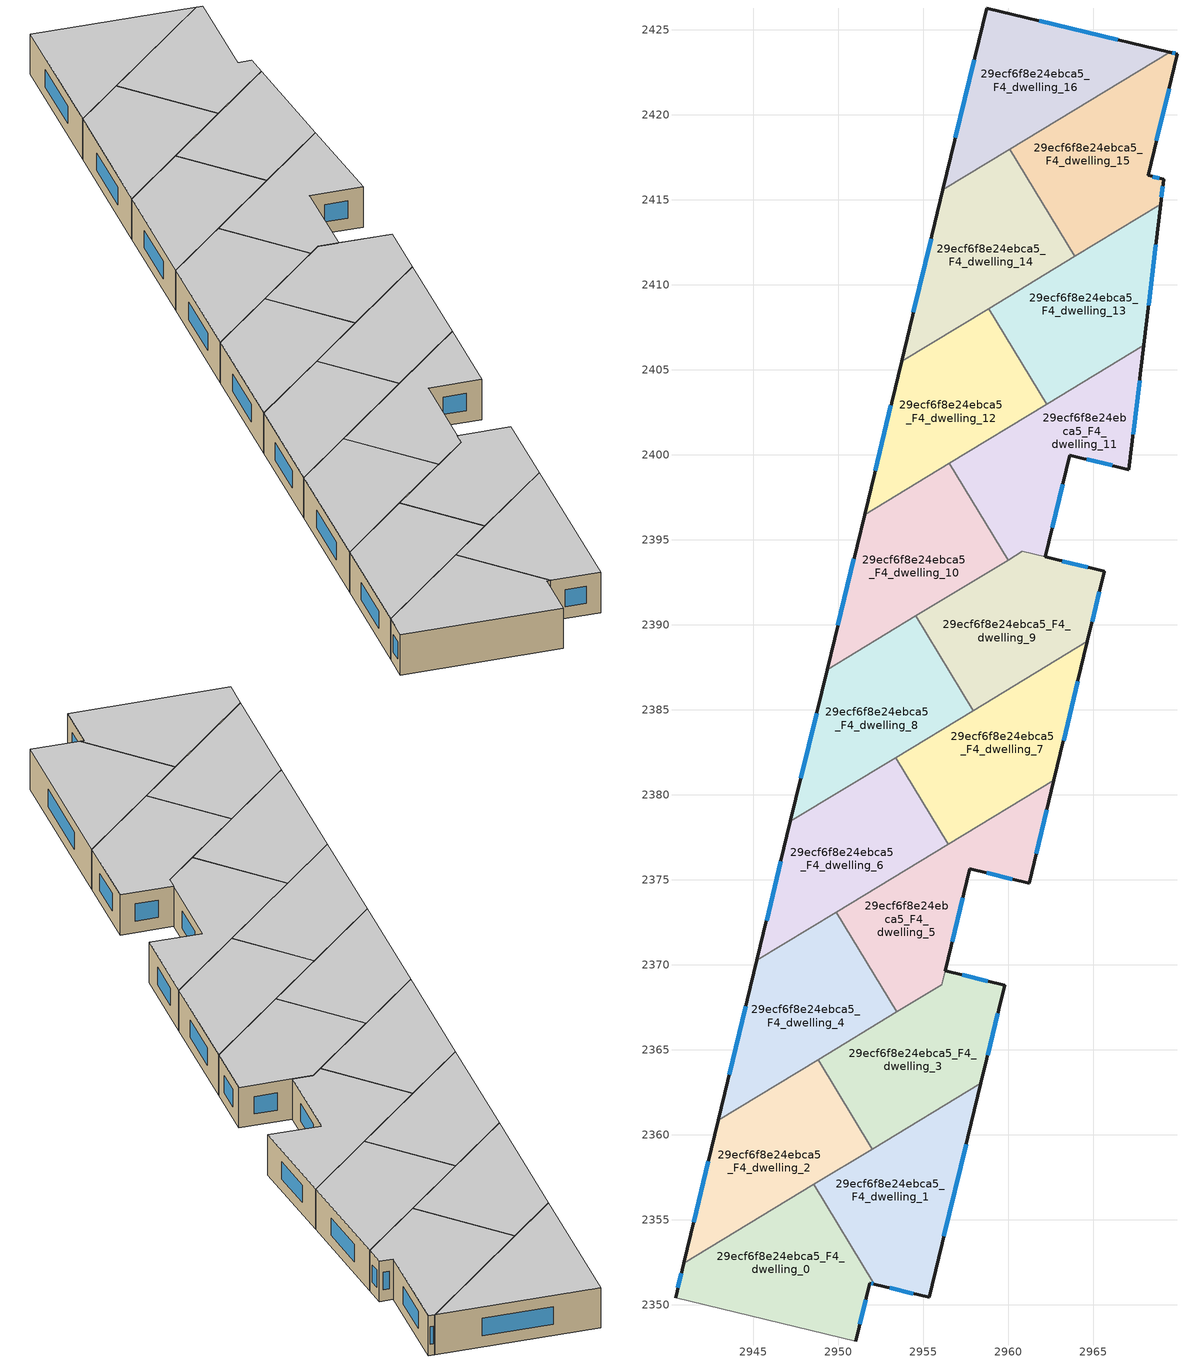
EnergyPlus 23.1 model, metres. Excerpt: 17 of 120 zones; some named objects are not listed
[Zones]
29ecf6f8e24ebca5_F4_dwelling_0
 floor to 29ecf6f8e24ebca5_F3_dwelling_0 (EU_floor_Construction): 2948.57,2357.09 2952.12,2351.22 2951.87,2351.29 2951.03,2347.88 2940.43,2350.44 2940.92,2352.45 z12
 wall outside (EU_wall_Construction): 2951.03,2347.88 2951.87,2351.29 2952.12,2351.22 / 2940.92,2352.45 2940.43,2350.44 z12:15
 wall to 29ecf6f8e24ebca5_F4_dwelling_1 (EU_wall_Construction): 2952.12,2351.22 2948.57,2357.09 z12:15
 wall adiabatic (EU_wall_Construction): 2940.43,2350.44 2951.03,2347.88 z12:15
 wall to 29ecf6f8e24ebca5_F4_dwelling_2 (EU_wall_Construction): 2948.57,2357.09 2940.92,2352.45 z12:15
 window (EU_Window_Construction): 2951.94,2351.27 2952.05,2351.24 / 2951.27,2348.85 2951.63,2350.31 / 2940.78,2351.87 2940.57,2351.01 z12.86:14.14
 ceiling to 29ecf6f8e24ebca5_F5_dwelling_0 (EU_floor_Construction): 2951.03,2347.88 2951.87,2351.29 2952.12,2351.22 2948.57,2357.09 2940.92,2352.45 2940.43,2350.44 z15
29ecf6f8e24ebca5_F4_dwelling_1
 floor to 29ecf6f8e24ebca5_F3_dwelling_1 (EU_floor_Construction): 2958.39,2363.04 2955.35,2350.44 2952.12,2351.22 2948.57,2357.09 z12
 wall outside (EU_wall_Construction): 2952.12,2351.22 2955.35,2350.44 2958.39,2363.04 z12:15
 wall to 29ecf6f8e24ebca5_F4_dwelling_3 (EU_wall_Construction): 2958.39,2363.04 2952,2359.17 z12:15
 wall to 29ecf6f8e24ebca5_F4_dwelling_2 (EU_wall_Construction): 2952,2359.17 2948.57,2357.09 z12:15
 window (EU_Window_Construction): 2953.04,2351 2954.42,2350.66 / 2956.22,2354.04 2957.52,2359.44 z12.86:14.14
 ceiling to 29ecf6f8e24ebca5_F5_dwelling_1 (EU_floor_Construction): 2955.35,2350.44 2958.39,2363.04 2948.57,2357.09 2952.12,2351.22 z15
29ecf6f8e24ebca5_F4_dwelling_10
 floor to 29ecf6f8e24ebca5_F3_dwelling_10 (EU_floor_Construction): 2956.54,2399.51 2959.99,2393.81 2949.34,2387.36 2951.55,2396.49 z12
 wall outside (EU_wall_Construction): 2951.55,2396.49 2949.34,2387.36 z12:15
 wall to 29ecf6f8e24ebca5_F4_dwelling_11 (EU_wall_Construction): 2959.99,2393.81 2956.54,2399.51 z12:15
 wall to 29ecf6f8e24ebca5_F4_dwelling_9 (EU_wall_Construction): 2954.57,2390.53 2959.99,2393.81 z12:15
 wall to 29ecf6f8e24ebca5_F4_dwelling_12 (EU_wall_Construction): 2956.54,2399.51 2951.55,2396.49 z12:15
 wall to 29ecf6f8e24ebca5_F4_dwelling_8 (EU_wall_Construction): 2949.34,2387.36 2954.57,2390.53 z12:15
 window (EU_Window_Construction): 2950.92,2393.88 2949.97,2389.97 z12.86:14.14
 ceiling to 29ecf6f8e24ebca5_F5_dwelling_10 (EU_floor_Construction): 2959.99,2393.81 2956.54,2399.51 2951.55,2396.49 2949.34,2387.36 z15
29ecf6f8e24ebca5_F4_dwelling_11
 floor to 29ecf6f8e24ebca5_F3_dwelling_11 (EU_floor_Construction): 2967.97,2406.44 2967.1,2399.13 2963.61,2399.98 2962.17,2394 2960.83,2394.32 2959.99,2393.81 2956.54,2399.51 z12
 wall outside (EU_wall_Construction): 2962.17,2394 2963.61,2399.98 2967.1,2399.13 2967.97,2406.44 z12:15
 wall to 29ecf6f8e24ebca5_F4_dwelling_9 (EU_wall_Construction): 2960.83,2394.32 2962.17,2394 / 2959.99,2393.81 2960.82,2394.32 z12:15
 wall to 29ecf6f8e24ebca5_F4_dwelling_13 (EU_wall_Construction): 2967.97,2406.44 2962.26,2402.98 z12:15
 wall to 29ecf6f8e24ebca5_F4_dwelling_12 (EU_wall_Construction): 2962.26,2402.98 2956.54,2399.51 z12:15
 window (EU_Window_Construction): 2967.35,2401.22 2967.72,2404.36 / 2964.61,2399.74 2966.1,2399.38 / 2962.58,2395.71 2963.2,2398.27 z12.86:14.14
 ceiling to 29ecf6f8e24ebca5_F5_dwelling_11 (EU_floor_Construction): 2967.1,2399.13 2967.97,2406.44 2956.54,2399.51 2959.99,2393.81 2960.83,2394.32 2962.17,2394 2963.61,2399.98 z15
29ecf6f8e24ebca5_F4_dwelling_12
 floor to 29ecf6f8e24ebca5_F3_dwelling_12 (EU_floor_Construction): 2958.85,2408.6 2962.26,2402.98 2951.55,2396.49 2953.72,2405.5 z12
 wall outside (EU_wall_Construction): 2953.72,2405.5 2951.55,2396.49 z12:15
 wall to 29ecf6f8e24ebca5_F4_dwelling_13 (EU_wall_Construction): 2962.26,2402.98 2958.85,2408.6 z12:15
 wall to 29ecf6f8e24ebca5_F4_dwelling_14 (EU_wall_Construction): 2958.85,2408.6 2953.72,2405.5 z12:15
 window (EU_Window_Construction): 2953.1,2402.92 2952.17,2399.06 z12.86:14.14
 ceiling to 29ecf6f8e24ebca5_F5_dwelling_12 (EU_floor_Construction): 2962.26,2402.98 2958.85,2408.6 2953.72,2405.5 2951.55,2396.49 z15
29ecf6f8e24ebca5_F4_dwelling_13
 floor to 29ecf6f8e24ebca5_F3_dwelling_13 (EU_floor_Construction): 2968.96,2414.74 2967.97,2406.44 2962.26,2402.98 2958.85,2408.6 z12
 wall outside (EU_wall_Construction): 2967.97,2406.44 2968.96,2414.74 z12:15
 wall to 29ecf6f8e24ebca5_F4_dwelling_15 (EU_wall_Construction): 2968.96,2414.74 2963.92,2411.68 z12:15
 wall to 29ecf6f8e24ebca5_F4_dwelling_14 (EU_wall_Construction): 2963.92,2411.68 2958.85,2408.6 z12:15
 window (EU_Window_Construction): 2968.25,2408.81 2968.68,2412.37 z12.86:14.14
 ceiling to 29ecf6f8e24ebca5_F5_dwelling_13 (EU_floor_Construction): 2967.97,2406.44 2968.96,2414.74 2958.85,2408.6 2962.26,2402.98 z15
29ecf6f8e24ebca5_F4_dwelling_14
 floor to 29ecf6f8e24ebca5_F3_dwelling_14 (EU_floor_Construction): 2960.1,2417.98 2963.92,2411.68 2953.72,2405.5 2956.16,2415.59 z12
 wall outside (EU_wall_Construction): 2956.16,2415.59 2953.72,2405.5 z12:15
 wall to 29ecf6f8e24ebca5_F4_dwelling_15 (EU_wall_Construction): 2963.92,2411.68 2960.1,2417.98 z12:15
 wall to 29ecf6f8e24ebca5_F4_dwelling_16 (EU_wall_Construction): 2960.1,2417.98 2956.16,2415.59 z12:15
 window (EU_Window_Construction): 2955.46,2412.71 2954.42,2408.38 z12.86:14.14
 ceiling to 29ecf6f8e24ebca5_F5_dwelling_14 (EU_floor_Construction): 2963.92,2411.68 2960.1,2417.98 2956.16,2415.59 2953.72,2405.5 z15
29ecf6f8e24ebca5_F4_dwelling_15
 floor to 29ecf6f8e24ebca5_F3_dwelling_15 (EU_floor_Construction): 2969.95,2423.58 2968.23,2416.43 2969.14,2416.21 2968.96,2414.74 2963.92,2411.68 2960.1,2417.98 2969.51,2423.68 z12
 wall outside (EU_wall_Construction): 2968.96,2414.74 2969.14,2416.21 2968.23,2416.43 2969.95,2423.58 2969.51,2423.68 z12:15
 wall to 29ecf6f8e24ebca5_F4_dwelling_16 (EU_wall_Construction): 2969.51,2423.68 2960.1,2417.98 z12:15
 window (EU_Window_Construction): 2968.72,2418.47 2969.46,2421.54 / 2968.88,2416.28 2968.49,2416.37 / 2969.01,2415.16 2969.09,2415.79 / 2969.82,2423.61 2969.63,2423.65 z12.86:14.14
 ceiling to 29ecf6f8e24ebca5_F5_dwelling_15 (EU_floor_Construction): 2968.96,2414.74 2969.14,2416.21 2968.23,2416.43 2969.95,2423.58 2969.51,2423.68 2960.1,2417.98 2963.92,2411.68 z15
29ecf6f8e24ebca5_F4_dwelling_16
 floor to 29ecf6f8e24ebca5_F3_dwelling_16 (EU_floor_Construction): 2969.51,2423.68 2956.16,2415.59 2958.74,2426.28 z12
 wall outside (EU_wall_Construction): 2969.51,2423.68 2958.74,2426.28 2956.16,2415.59 z12:15
 window (EU_Window_Construction): 2958,2423.23 2956.9,2418.65 / 2966.43,2424.43 2961.82,2425.54 z12.86:14.14
 ceiling to 29ecf6f8e24ebca5_F5_dwelling_16 (EU_floor_Construction): 2969.51,2423.68 2958.74,2426.28 2956.16,2415.59 z15
29ecf6f8e24ebca5_F4_dwelling_2
 floor to 29ecf6f8e24ebca5_F3_dwelling_2 (EU_floor_Construction): 2948.82,2364.42 2952,2359.17 2940.92,2352.45 2942.95,2360.87 z12
 wall outside (EU_wall_Construction): 2942.95,2360.87 2940.92,2352.45 z12:15
 wall to 29ecf6f8e24ebca5_F4_dwelling_3 (EU_wall_Construction): 2952,2359.17 2948.82,2364.42 z12:15
 wall to 29ecf6f8e24ebca5_F4_dwelling_4 (EU_wall_Construction): 2948.82,2364.42 2942.95,2360.87 z12:15
 window (EU_Window_Construction): 2942.37,2358.46 2941.5,2354.85 z12.86:14.14
 ceiling to 29ecf6f8e24ebca5_F5_dwelling_2 (EU_floor_Construction): 2952,2359.17 2948.82,2364.42 2942.95,2360.87 2940.92,2352.45 z15
29ecf6f8e24ebca5_F4_dwelling_3
 floor to 29ecf6f8e24ebca5_F3_dwelling_3 (EU_floor_Construction): 2959.78,2368.81 2958.39,2363.04 2952,2359.17 2948.82,2364.42 2956.09,2368.84 2956.29,2369.65 z12
 wall outside (EU_wall_Construction): 2958.39,2363.04 2959.78,2368.81 2956.29,2369.65 z12:15
 wall to 29ecf6f8e24ebca5_F4_dwelling_5 (EU_wall_Construction): 2956.29,2369.65 2956.09,2368.84 / 2956.09,2368.83 2953.45,2367.23 z12:15
 wall to 29ecf6f8e24ebca5_F4_dwelling_4 (EU_wall_Construction): 2953.45,2367.23 2948.82,2364.42 z12:15
 window (EU_Window_Construction): 2958.78,2369.05 2957.29,2369.41 / 2958.79,2364.69 2959.38,2367.16 z12.86:14.14
 ceiling to 29ecf6f8e24ebca5_F5_dwelling_3 (EU_floor_Construction): 2958.39,2363.04 2959.78,2368.81 2956.29,2369.65 2956.09,2368.84 2948.82,2364.42 2952,2359.17 z15
29ecf6f8e24ebca5_F4_dwelling_4
 floor to 29ecf6f8e24ebca5_F3_dwelling_4 (EU_floor_Construction): 2949.89,2373.1 2953.45,2367.23 2942.95,2360.87 2945.22,2370.27 z12
 wall outside (EU_wall_Construction): 2945.22,2370.27 2942.95,2360.87 z12:15
 wall to 29ecf6f8e24ebca5_F4_dwelling_5 (EU_wall_Construction): 2953.45,2367.23 2949.89,2373.1 z12:15
 wall to 29ecf6f8e24ebca5_F4_dwelling_6 (EU_wall_Construction): 2949.89,2373.1 2945.22,2370.27 z12:15
 window (EU_Window_Construction): 2944.57,2367.58 2943.6,2363.55 z12.86:14.14
 ceiling to 29ecf6f8e24ebca5_F5_dwelling_4 (EU_floor_Construction): 2953.45,2367.23 2949.89,2373.1 2945.22,2370.27 2942.95,2360.87 z15
29ecf6f8e24ebca5_F4_dwelling_5
 floor to 29ecf6f8e24ebca5_F3_dwelling_5 (EU_floor_Construction): 2962.69,2380.86 2961.23,2374.81 2957.74,2375.65 2956.29,2369.66 2956.09,2368.83 2953.45,2367.23 2949.89,2373.1 z12
 wall outside (EU_wall_Construction): 2956.29,2369.66 2957.74,2375.65 2961.23,2374.81 2962.69,2380.86 z12:15
 wall to 29ecf6f8e24ebca5_F4_dwelling_7 (EU_wall_Construction): 2962.69,2380.86 2956.48,2377.1 z12:15
 wall to 29ecf6f8e24ebca5_F4_dwelling_6 (EU_wall_Construction): 2956.48,2377.1 2949.89,2373.1 z12:15
 window (EU_Window_Construction): 2961.65,2376.54 2962.27,2379.13 / 2958.74,2375.41 2960.23,2375.05 / 2956.71,2371.37 2957.33,2373.94 z12.86:14.14
 ceiling to 29ecf6f8e24ebca5_F5_dwelling_5 (EU_floor_Construction): 2956.09,2368.83 2956.29,2369.66 2957.74,2375.65 2961.23,2374.81 2962.69,2380.86 2949.89,2373.1 2953.45,2367.23 z15
29ecf6f8e24ebca5_F4_dwelling_6
 floor to 29ecf6f8e24ebca5_F3_dwelling_6 (EU_floor_Construction): 2953.39,2382.2 2956.48,2377.1 2945.22,2370.27 2947.19,2378.43 z12
 wall outside (EU_wall_Construction): 2947.19,2378.43 2945.22,2370.27 z12:15
 wall to 29ecf6f8e24ebca5_F4_dwelling_7 (EU_wall_Construction): 2956.48,2377.1 2953.39,2382.2 z12:15
 wall to 29ecf6f8e24ebca5_F4_dwelling_8 (EU_wall_Construction): 2953.39,2382.2 2947.19,2378.43 z12:15
 window (EU_Window_Construction): 2946.63,2376.1 2945.78,2372.6 z12.86:14.14
 ceiling to 29ecf6f8e24ebca5_F5_dwelling_6 (EU_floor_Construction): 2956.48,2377.1 2953.39,2382.2 2947.19,2378.43 2945.22,2370.27 z15
29ecf6f8e24ebca5_F4_dwelling_7
 floor to 29ecf6f8e24ebca5_F3_dwelling_7 (EU_floor_Construction): 2964.66,2389.03 2962.69,2380.86 2956.48,2377.1 2953.39,2382.2 z12
 wall outside (EU_wall_Construction): 2962.69,2380.86 2964.66,2389.03 z12:15
 wall to 29ecf6f8e24ebca5_F4_dwelling_9 (EU_wall_Construction): 2964.66,2389.03 2957.95,2384.96 z12:15
 wall to 29ecf6f8e24ebca5_F4_dwelling_8 (EU_wall_Construction): 2957.95,2384.96 2953.39,2382.2 z12:15
 window (EU_Window_Construction): 2963.25,2383.19 2964.1,2386.69 z12.86:14.14
 ceiling to 29ecf6f8e24ebca5_F5_dwelling_7 (EU_floor_Construction): 2962.69,2380.86 2964.66,2389.03 2953.39,2382.2 2956.48,2377.1 z15
29ecf6f8e24ebca5_F4_dwelling_8
 floor to 29ecf6f8e24ebca5_F3_dwelling_8 (EU_floor_Construction): 2954.57,2390.53 2957.95,2384.96 2947.19,2378.43 2949.34,2387.36 z12
 wall outside (EU_wall_Construction): 2949.34,2387.36 2947.19,2378.43 z12:15
 wall to 29ecf6f8e24ebca5_F4_dwelling_9 (EU_wall_Construction): 2957.95,2384.96 2954.57,2390.53 z12:15
 window (EU_Window_Construction): 2948.73,2384.81 2947.81,2380.98 z12.86:14.14
 ceiling to 29ecf6f8e24ebca5_F5_dwelling_8 (EU_floor_Construction): 2957.95,2384.96 2954.57,2390.53 2949.34,2387.36 2947.19,2378.43 z15
29ecf6f8e24ebca5_F4_dwelling_9
 floor to 29ecf6f8e24ebca5_F3_dwelling_9 (EU_floor_Construction): 2965.66,2393.16 2965.65,2393.11 2964.66,2389.03 2957.95,2384.96 2954.57,2390.53 2960.82,2394.32 z12
 wall outside (EU_wall_Construction): 2964.66,2389.03 2965.65,2393.11 2965.66,2393.16 2962.18,2394 z12:15
 window (EU_Window_Construction): 2964.66,2393.4 2963.17,2393.75 / 2964.94,2390.19 2965.36,2391.94 z12.86:14.14
 ceiling to 29ecf6f8e24ebca5_F5_dwelling_9 (EU_floor_Construction): 2964.66,2389.03 2965.65,2393.11 2965.66,2393.16 2960.82,2394.32 2954.57,2390.53 2957.95,2384.96 z15
[Building]
EU S2 Campaign: North Axis=0; Terrain=City; Solar Distribution=FullExterior
[Site:Location]
Helsinki-Vantaa.AP: Latitude=60.317; Longitude=24.963; Time Zone=2; Elevation=54.6
[SizingPeriod:WeatherFileDays]
AnnualSizingPeriod: Begin Month=1; Begin Day of Month=1; End Month=12; End Day of Month=31; Day of Week for Start Day=Monday; Use Weather File Daylight Saving Period=No; Use Weather File Rain and Snow Indicators=No
[MATERIAL]
EU_InternalMass_Material: Roughness=MediumRough; Thickness=0.1; Conductivity=1; Density=1800; Specific Heat=900; Thermal Absorptance=0.9; Solar Absorptance=0.7; Visible Absorptance=0.7
[MATERIAL:NOMASS] Roughness=MediumRough; Thermal Absorptance=0.9; Solar Absorptance=0.7; Visible Absorptance=0.7
Name | Thermal Resistance
EU_wall_NoMass | 5.91765
EU_floor_NoMass | 6.2875
[WINDOWMATERIAL:SIMPLEGLAZINGSYSTEM]
EU_Window_SimpleGlazing: UFactor=0.994035; Solar Heat Gain Coefficient=0.7; Visible Transmittance=0.7
[CONSTRUCTION]
EU_wall_Construction: EU_wall_NoMass
EU_floor_Construction: EU_floor_NoMass
EU_Window_Construction: EU_Window_SimpleGlazing
EU_InternalMass_Construction: EU_InternalMass_Material
[ZONE] Type=1; Multiplier=1; Ceiling Height=autocalculate; Floor Area=autocalculate; Part of Total Floor Area=Yes
Name | Volume
29ecf6f8e24ebca5_F4_dwelling_0; 29ecf6f8e24ebca5_F4_dwelling_2 | 182.687
29ecf6f8e24ebca5_F4_dwelling_1 | 182.684
29ecf6f8e24ebca5_F4_dwelling_10; 29ecf6f8e24ebca5_F4_dwelling_15 | 182.676
29ecf6f8e24ebca5_F4_dwelling_11 | 185.533
29ecf6f8e24ebca5_F4_dwelling_12; 29ecf6f8e24ebca5_F4_dwelling_14 | 182.673
29ecf6f8e24ebca5_F4_dwelling_13 | 182.67
29ecf6f8e24ebca5_F4_dwelling_16 | 182.695
29ecf6f8e24ebca5_F4_dwelling_3 | 183.741
29ecf6f8e24ebca5_F4_dwelling_4 | 182.698
29ecf6f8e24ebca5_F4_dwelling_5 | 181.612
29ecf6f8e24ebca5_F4_dwelling_6 | 182.683
29ecf6f8e24ebca5_F4_dwelling_7 | 182.703
29ecf6f8e24ebca5_F4_dwelling_8 | 182.655
29ecf6f8e24ebca5_F4_dwelling_9 | 179.774
[INTERNALMASS] Construction=EU_InternalMass_Construction
Name | Zone or ZoneList | Surface Area
29ecf6f8e24ebca5_F4_dwelling_0_EU_InternalMass | 29ecf6f8e24ebca5_F4_dwelling_0 | 60.8951
29ecf6f8e24ebca5_F4_dwelling_1_EU_InternalMass | 29ecf6f8e24ebca5_F4_dwelling_1 | 60.896
29ecf6f8e24ebca5_F4_dwelling_2_EU_InternalMass | 29ecf6f8e24ebca5_F4_dwelling_2 | 60.8991
29ecf6f8e24ebca5_F4_dwelling_3_EU_InternalMass | 29ecf6f8e24ebca5_F4_dwelling_3 | 61.2468
29ecf6f8e24ebca5_F4_dwelling_4_EU_InternalMass | 29ecf6f8e24ebca5_F4_dwelling_4 | 60.8986
29ecf6f8e24ebca5_F4_dwelling_5_EU_InternalMass | 29ecf6f8e24ebca5_F4_dwelling_5 | 60.5409
29ecf6f8e24ebca5_F4_dwelling_6_EU_InternalMass | 29ecf6f8e24ebca5_F4_dwelling_6 | 60.8939
29ecf6f8e24ebca5_F4_dwelling_7_EU_InternalMass | 29ecf6f8e24ebca5_F4_dwelling_7 | 60.9035
29ecf6f8e24ebca5_F4_dwelling_8_EU_InternalMass | 29ecf6f8e24ebca5_F4_dwelling_8 | 60.8873
29ecf6f8e24ebca5_F4_dwelling_9_EU_InternalMass | 29ecf6f8e24ebca5_F4_dwelling_9 | 59.9343
29ecf6f8e24ebca5_F4_dwelling_10_EU_InternalMass | 29ecf6f8e24ebca5_F4_dwelling_10 | 60.8934
29ecf6f8e24ebca5_F4_dwelling_11_EU_InternalMass | 29ecf6f8e24ebca5_F4_dwelling_11 | 61.8456
29ecf6f8e24ebca5_F4_dwelling_12_EU_InternalMass | 29ecf6f8e24ebca5_F4_dwelling_12 | 60.8902
29ecf6f8e24ebca5_F4_dwelling_13_EU_InternalMass | 29ecf6f8e24ebca5_F4_dwelling_13 | 60.8885
29ecf6f8e24ebca5_F4_dwelling_14_EU_InternalMass | 29ecf6f8e24ebca5_F4_dwelling_14 | 60.8926
29ecf6f8e24ebca5_F4_dwelling_15_EU_InternalMass | 29ecf6f8e24ebca5_F4_dwelling_15 | 60.8907
29ecf6f8e24ebca5_F4_dwelling_16_EU_InternalMass | 29ecf6f8e24ebca5_F4_dwelling_16 | 60.8983
[OTHEREQUIPMENT] Fuel Type=Electricity; Design Level Calculation Method=Watts/Area; Power per Zone Floor Area=1; Fraction Latent=0; Fraction Radiant=0; Fraction Lost=0; Carbon Dioxide Generation Rate=0; EndUse Subcategory=EU_Step8_InternalGains
Name | Zone or ZoneList or Space or SpaceList | Schedule
EU_Step8_InternalGain_29ecf6f8e24ebca5_F4_dwelling_0_f000 | 29ecf6f8e24ebca5_F4_dwelling_0 | EU_Step8_GainSchedule_29ecf6f8e24ebca5_F4_dwelling_0_f000
EU_Step8_InternalGain_29ecf6f8e24ebca5_F4_dwelling_1_f000 | 29ecf6f8e24ebca5_F4_dwelling_1 | EU_Step8_GainSchedule_29ecf6f8e24ebca5_F4_dwelling_1_f000
EU_Step8_InternalGain_29ecf6f8e24ebca5_F4_dwelling_2_f000 | 29ecf6f8e24ebca5_F4_dwelling_2 | EU_Step8_GainSchedule_29ecf6f8e24ebca5_F4_dwelling_2_f000
EU_Step8_InternalGain_29ecf6f8e24ebca5_F4_dwelling_3_f000 | 29ecf6f8e24ebca5_F4_dwelling_3 | EU_Step8_GainSchedule_29ecf6f8e24ebca5_F4_dwelling_3_f000
EU_Step8_InternalGain_29ecf6f8e24ebca5_F4_dwelling_4_f000 | 29ecf6f8e24ebca5_F4_dwelling_4 | EU_Step8_GainSchedule_29ecf6f8e24ebca5_F4_dwelling_4_f000
EU_Step8_InternalGain_29ecf6f8e24ebca5_F4_dwelling_5_f000 | 29ecf6f8e24ebca5_F4_dwelling_5 | EU_Step8_GainSchedule_29ecf6f8e24ebca5_F4_dwelling_5_f000
EU_Step8_InternalGain_29ecf6f8e24ebca5_F4_dwelling_6_f000 | 29ecf6f8e24ebca5_F4_dwelling_6 | EU_Step8_GainSchedule_29ecf6f8e24ebca5_F4_dwelling_6_f000
EU_Step8_InternalGain_29ecf6f8e24ebca5_F4_dwelling_7_f000 | 29ecf6f8e24ebca5_F4_dwelling_7 | EU_Step8_GainSchedule_29ecf6f8e24ebca5_F4_dwelling_7_f000
EU_Step8_InternalGain_29ecf6f8e24ebca5_F4_dwelling_8_f000 | 29ecf6f8e24ebca5_F4_dwelling_8 | EU_Step8_GainSchedule_29ecf6f8e24ebca5_F4_dwelling_8_f000
EU_Step8_InternalGain_29ecf6f8e24ebca5_F4_dwelling_9_f000 | 29ecf6f8e24ebca5_F4_dwelling_9 | EU_Step8_GainSchedule_29ecf6f8e24ebca5_F4_dwelling_9_f000
EU_Step8_InternalGain_29ecf6f8e24ebca5_F4_dwelling_10_f000 | 29ecf6f8e24ebca5_F4_dwelling_10 | EU_Step8_GainSchedule_29ecf6f8e24ebca5_F4_dwelling_10_f000
EU_Step8_InternalGain_29ecf6f8e24ebca5_F4_dwelling_11_f000 | 29ecf6f8e24ebca5_F4_dwelling_11 | EU_Step8_GainSchedule_29ecf6f8e24ebca5_F4_dwelling_11_f000
EU_Step8_InternalGain_29ecf6f8e24ebca5_F4_dwelling_12_f000 | 29ecf6f8e24ebca5_F4_dwelling_12 | EU_Step8_GainSchedule_29ecf6f8e24ebca5_F4_dwelling_12_f000
EU_Step8_InternalGain_29ecf6f8e24ebca5_F4_dwelling_13_f000 | 29ecf6f8e24ebca5_F4_dwelling_13 | EU_Step8_GainSchedule_29ecf6f8e24ebca5_F4_dwelling_13_f000
EU_Step8_InternalGain_29ecf6f8e24ebca5_F4_dwelling_14_f000 | 29ecf6f8e24ebca5_F4_dwelling_14 | EU_Step8_GainSchedule_29ecf6f8e24ebca5_F4_dwelling_14_f000
EU_Step8_InternalGain_29ecf6f8e24ebca5_F4_dwelling_15_f000 | 29ecf6f8e24ebca5_F4_dwelling_15 | EU_Step8_GainSchedule_29ecf6f8e24ebca5_F4_dwelling_15_f000
EU_Step8_InternalGain_29ecf6f8e24ebca5_F4_dwelling_16_f000 | 29ecf6f8e24ebca5_F4_dwelling_16 | EU_Step8_GainSchedule_29ecf6f8e24ebca5_F4_dwelling_16_f000
[ZONEVENTILATION:DESIGNFLOWRATE] Schedule=EU_AlwaysOn; Design Flow Rate Calculation Method=AirChanges/Hour; Air Changes per Hour=0.596421; Ventilation Type=Natural; Fan Pressure Rise=0; Fan Total Efficiency=1; Constant Term Coefficient=1; Temperature Term Coefficient=0; Velocity Term Coefficient=0; Velocity Squared Term Coefficient=0; Minimum Indoor Temperature=-100; Maximum Indoor Temperature=100; Delta Temperature=-100; Minimum Outdoor Temperature=-100; Maximum Outdoor Temperature=100; Maximum Wind Speed=40
Name | Zone or ZoneList or Space or SpaceList
EU_ConstantAir_29ecf6f8e24ebca5_F4_dwelling_0 | 29ecf6f8e24ebca5_F4_dwelling_0
EU_ConstantAir_29ecf6f8e24ebca5_F4_dwelling_1 | 29ecf6f8e24ebca5_F4_dwelling_1
EU_ConstantAir_29ecf6f8e24ebca5_F4_dwelling_2 | 29ecf6f8e24ebca5_F4_dwelling_2
EU_ConstantAir_29ecf6f8e24ebca5_F4_dwelling_3 | 29ecf6f8e24ebca5_F4_dwelling_3
EU_ConstantAir_29ecf6f8e24ebca5_F4_dwelling_4 | 29ecf6f8e24ebca5_F4_dwelling_4
EU_ConstantAir_29ecf6f8e24ebca5_F4_dwelling_5 | 29ecf6f8e24ebca5_F4_dwelling_5
EU_ConstantAir_29ecf6f8e24ebca5_F4_dwelling_6 | 29ecf6f8e24ebca5_F4_dwelling_6
EU_ConstantAir_29ecf6f8e24ebca5_F4_dwelling_7 | 29ecf6f8e24ebca5_F4_dwelling_7
EU_ConstantAir_29ecf6f8e24ebca5_F4_dwelling_8 | 29ecf6f8e24ebca5_F4_dwelling_8
EU_ConstantAir_29ecf6f8e24ebca5_F4_dwelling_9 | 29ecf6f8e24ebca5_F4_dwelling_9
EU_ConstantAir_29ecf6f8e24ebca5_F4_dwelling_10 | 29ecf6f8e24ebca5_F4_dwelling_10
EU_ConstantAir_29ecf6f8e24ebca5_F4_dwelling_11 | 29ecf6f8e24ebca5_F4_dwelling_11
EU_ConstantAir_29ecf6f8e24ebca5_F4_dwelling_12 | 29ecf6f8e24ebca5_F4_dwelling_12
EU_ConstantAir_29ecf6f8e24ebca5_F4_dwelling_13 | 29ecf6f8e24ebca5_F4_dwelling_13
EU_ConstantAir_29ecf6f8e24ebca5_F4_dwelling_14 | 29ecf6f8e24ebca5_F4_dwelling_14
EU_ConstantAir_29ecf6f8e24ebca5_F4_dwelling_15 | 29ecf6f8e24ebca5_F4_dwelling_15
EU_ConstantAir_29ecf6f8e24ebca5_F4_dwelling_16 | 29ecf6f8e24ebca5_F4_dwelling_16
[HVACTEMPLATE:ZONE:IDEALLOADSAIRSYSTEM] System Availability Schedule=EU_AlwaysOn; Maximum Heating Supply Air Temperature=50; Minimum Cooling Supply Air Temperature=13; Maximum Heating Supply Air Humidity Ratio=0.0156; Minimum Cooling Supply Air Humidity Ratio=0.0077; Heating Limit=NoLimit; Cooling Limit=NoLimit; Heating Availability Schedule=EU_AlwaysOn; Cooling Availability Schedule=EU_CoolingOff; Dehumidification Control Type=ConstantSensibleHeatRatio; Cooling Sensible Heat Ratio=0.7; Dehumidification Setpoint=60; Humidification Control Type=None; Humidification Setpoint=30; Outdoor Air Method=None; Outdoor Air Flow Rate per Person=0.00944; Outdoor Air Flow Rate per Zone Floor Area=0; Outdoor Air Flow Rate per Zone=0; Demand Controlled Ventilation Type=None; Outdoor Air Economizer Type=NoEconomizer; Heat Recovery Type=None; Sensible Heat Recovery Effectiveness=0.7; Latent Heat Recovery Effectiveness=0.65
Name | Template Thermostat
29ecf6f8e24ebca5_F4_dwelling_0 | EU_HeatOnly_29ecf6f8e24ebca5_F4_dwelling_0
29ecf6f8e24ebca5_F4_dwelling_1 | EU_HeatOnly_29ecf6f8e24ebca5_F4_dwelling_1
29ecf6f8e24ebca5_F4_dwelling_2 | EU_HeatOnly_29ecf6f8e24ebca5_F4_dwelling_2
29ecf6f8e24ebca5_F4_dwelling_3 | EU_HeatOnly_29ecf6f8e24ebca5_F4_dwelling_3
29ecf6f8e24ebca5_F4_dwelling_4 | EU_HeatOnly_29ecf6f8e24ebca5_F4_dwelling_4
29ecf6f8e24ebca5_F4_dwelling_5 | EU_HeatOnly_29ecf6f8e24ebca5_F4_dwelling_5
29ecf6f8e24ebca5_F4_dwelling_6 | EU_HeatOnly_29ecf6f8e24ebca5_F4_dwelling_6
29ecf6f8e24ebca5_F4_dwelling_7 | EU_HeatOnly_29ecf6f8e24ebca5_F4_dwelling_7
29ecf6f8e24ebca5_F4_dwelling_8 | EU_HeatOnly_29ecf6f8e24ebca5_F4_dwelling_8
29ecf6f8e24ebca5_F4_dwelling_9 | EU_HeatOnly_29ecf6f8e24ebca5_F4_dwelling_9
29ecf6f8e24ebca5_F4_dwelling_10 | EU_HeatOnly_29ecf6f8e24ebca5_F4_dwelling_10
29ecf6f8e24ebca5_F4_dwelling_11 | EU_HeatOnly_29ecf6f8e24ebca5_F4_dwelling_11
29ecf6f8e24ebca5_F4_dwelling_12 | EU_HeatOnly_29ecf6f8e24ebca5_F4_dwelling_12
29ecf6f8e24ebca5_F4_dwelling_13 | EU_HeatOnly_29ecf6f8e24ebca5_F4_dwelling_13
29ecf6f8e24ebca5_F4_dwelling_14 | EU_HeatOnly_29ecf6f8e24ebca5_F4_dwelling_14
29ecf6f8e24ebca5_F4_dwelling_15 | EU_HeatOnly_29ecf6f8e24ebca5_F4_dwelling_15
29ecf6f8e24ebca5_F4_dwelling_16 | EU_HeatOnly_29ecf6f8e24ebca5_F4_dwelling_16
[SIZING:ZONE] Zone Cooling Design Supply Air Temperature Input Method=SupplyAirTemperature; Zone Cooling Design Supply Air Temperature=13; Zone Heating Design Supply Air Temperature Input Method=SupplyAirTemperature; Zone Heating Design Supply Air Temperature=50; Zone Cooling Design Supply Air Humidity Ratio=0.008; Zone Heating Design Supply Air Humidity Ratio=0.008; Cooling Design Air Flow Method=DesignDay; Cooling Design Air Flow Rate=0; Cooling Minimum Air Flow per Zone Floor Area=0.000762; Cooling Minimum Air Flow=0; Cooling Minimum Air Flow Fraction=0.2; Heating Design Air Flow Method=DesignDay; Heating Design Air Flow Rate=0; Heating Maximum Air Flow per Zone Floor Area=0.002032; Heating Maximum Air Flow=0.141576; Heating Maximum Air Flow Fraction=0.3; Account for Dedicated Outdoor Air System=No; Dedicated Outdoor Air System Control Strategy=NeutralSupplyAir; Dedicated Outdoor Air Low Setpoint Temperature for Design=autosize; Dedicated Outdoor Air High Setpoint Temperature for Design=autosize; Zone Load Sizing Method=Sensible Load Only No Latent Load; Zone Latent Cooling Design Supply Air Humidity Ratio Input Method=HumidityRatioDifference; Zone Cooling Design Supply Air Humidity Ratio Difference=0.005; Zone Latent Heating Design Supply Air Humidity Ratio Input Method=HumidityRatioDifference; Zone Humidification Design Supply Air Humidity Ratio Difference=0.005
29ecf6f8e24ebca5_F4_dwelling_0; 29ecf6f8e24ebca5_F4_dwelling_1; 29ecf6f8e24ebca5_F4_dwelling_2; 29ecf6f8e24ebca5_F4_dwelling_3; 29ecf6f8e24ebca5_F4_dwelling_4; 29ecf6f8e24ebca5_F4_dwelling_5; 29ecf6f8e24ebca5_F4_dwelling_6; 29ecf6f8e24ebca5_F4_dwelling_7; 29ecf6f8e24ebca5_F4_dwelling_8; 29ecf6f8e24ebca5_F4_dwelling_9; 29ecf6f8e24ebca5_F4_dwelling_10; 29ecf6f8e24ebca5_F4_dwelling_11; 29ecf6f8e24ebca5_F4_dwelling_12; 29ecf6f8e24ebca5_F4_dwelling_13; 29ecf6f8e24ebca5_F4_dwelling_14; 29ecf6f8e24ebca5_F4_dwelling_15; 29ecf6f8e24ebca5_F4_dwelling_16
[SCHEDULE:CONSTANT]
Name | Hourly Value
EU_AlwaysOn | 1
EU_CoolingOff | 0
[SCHEDULE:FILE] Column Number=1; Rows to Skip at Top=0; Number of Hours of Data=8760; Column Separator=Comma; Interpolate to Timestep=No; Minutes per Item=60; Adjust Schedule for Daylight Savings=Yes
Name | File
EU_Step8_GainSchedule_29ecf6f8e24ebca5_F4_dwelling_0_f000 | ../../schedules/29ecf6f8e24ebca5/29ecf6f8e24ebca5_F4_dwelling_0_f000_gain.csv
EU_Step8_GainSchedule_29ecf6f8e24ebca5_F4_dwelling_1_f000 | ../../schedules/29ecf6f8e24ebca5/29ecf6f8e24ebca5_F4_dwelling_1_f000_gain.csv
EU_Step8_GainSchedule_29ecf6f8e24ebca5_F4_dwelling_2_f000 | ../../schedules/29ecf6f8e24ebca5/29ecf6f8e24ebca5_F4_dwelling_2_f000_gain.csv
EU_Step8_GainSchedule_29ecf6f8e24ebca5_F4_dwelling_3_f000 | ../../schedules/29ecf6f8e24ebca5/29ecf6f8e24ebca5_F4_dwelling_3_f000_gain.csv
EU_Step8_GainSchedule_29ecf6f8e24ebca5_F4_dwelling_4_f000 | ../../schedules/29ecf6f8e24ebca5/29ecf6f8e24ebca5_F4_dwelling_4_f000_gain.csv
EU_Step8_GainSchedule_29ecf6f8e24ebca5_F4_dwelling_5_f000 | ../../schedules/29ecf6f8e24ebca5/29ecf6f8e24ebca5_F4_dwelling_5_f000_gain.csv
EU_Step8_GainSchedule_29ecf6f8e24ebca5_F4_dwelling_6_f000 | ../../schedules/29ecf6f8e24ebca5/29ecf6f8e24ebca5_F4_dwelling_6_f000_gain.csv
EU_Step8_GainSchedule_29ecf6f8e24ebca5_F4_dwelling_7_f000 | ../../schedules/29ecf6f8e24ebca5/29ecf6f8e24ebca5_F4_dwelling_7_f000_gain.csv
EU_Step8_GainSchedule_29ecf6f8e24ebca5_F4_dwelling_8_f000 | ../../schedules/29ecf6f8e24ebca5/29ecf6f8e24ebca5_F4_dwelling_8_f000_gain.csv
EU_Step8_GainSchedule_29ecf6f8e24ebca5_F4_dwelling_9_f000 | ../../schedules/29ecf6f8e24ebca5/29ecf6f8e24ebca5_F4_dwelling_9_f000_gain.csv
EU_Step8_GainSchedule_29ecf6f8e24ebca5_F4_dwelling_10_f000 | ../../schedules/29ecf6f8e24ebca5/29ecf6f8e24ebca5_F4_dwelling_10_f000_gain.csv
EU_Step8_GainSchedule_29ecf6f8e24ebca5_F4_dwelling_11_f000 | ../../schedules/29ecf6f8e24ebca5/29ecf6f8e24ebca5_F4_dwelling_11_f000_gain.csv
EU_Step8_GainSchedule_29ecf6f8e24ebca5_F4_dwelling_12_f000 | ../../schedules/29ecf6f8e24ebca5/29ecf6f8e24ebca5_F4_dwelling_12_f000_gain.csv
EU_Step8_GainSchedule_29ecf6f8e24ebca5_F4_dwelling_13_f000 | ../../schedules/29ecf6f8e24ebca5/29ecf6f8e24ebca5_F4_dwelling_13_f000_gain.csv
EU_Step8_GainSchedule_29ecf6f8e24ebca5_F4_dwelling_14_f000 | ../../schedules/29ecf6f8e24ebca5/29ecf6f8e24ebca5_F4_dwelling_14_f000_gain.csv
EU_Step8_GainSchedule_29ecf6f8e24ebca5_F4_dwelling_15_f000 | ../../schedules/29ecf6f8e24ebca5/29ecf6f8e24ebca5_F4_dwelling_15_f000_gain.csv
EU_Step8_GainSchedule_29ecf6f8e24ebca5_F4_dwelling_16_f000 | ../../schedules/29ecf6f8e24ebca5/29ecf6f8e24ebca5_F4_dwelling_16_f000_gain.csv
